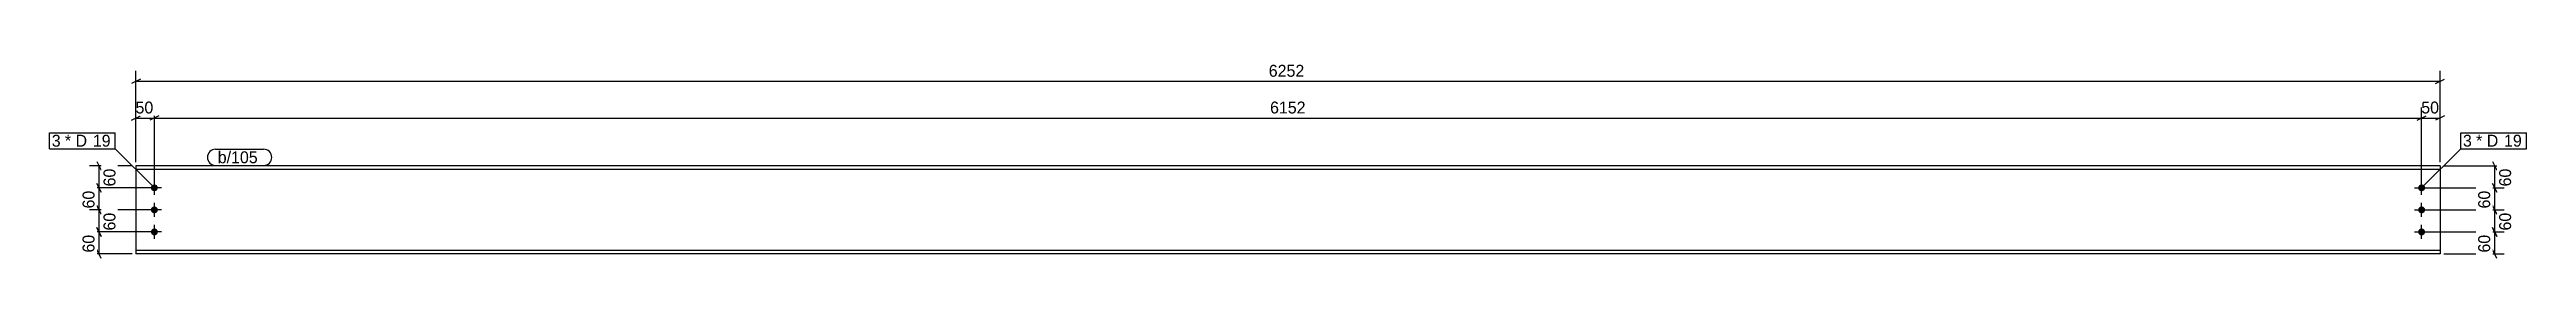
# Model space of a CAD drawing. Header units: millimetres. Extents: x 32 to 6753, y 32 to 565.
import ezdxf

# ---------------------------------------------------------------- set-up
doc = ezdxf.new("R2010")
doc.units = ezdxf.units.MM
doc.styles.add('Comic Sans MS', font='COMIC.TTF', dxfattribs={"height": 0.2})

msp = doc.modelspace()

# ---------------------------------------------------------------- hatches: boundary and pattern name
at = {"linetype": 'Continuous'}
for points in [[(306.9, 224, -1), (325.9, 224, -1)], [(6458.6, 224, -1), (6477.6, 224, -1)], [(306.9, 164, -1), (325.9, 164, -1)], [(6458.6, 164, -1), (6477.6, 164, -1)], [(306.9, 104, -1), (325.9, 104, -1)], [(6458.6, 104, -1), (6477.6, 104, -1)]]:
    msp.add_hatch(color=3, dxfattribs=at).paths.add_polyline_path(points)

# ---------------------------------------------------------------- linework, layer by layer
at = {"color": 8, "linetype": 'Continuous'}
for p, q in [((278.4, 520), (254.4, 508)), ((266.4, 514), (6518.1, 514)), ((6506.1, 508), (6530.1, 520)), ((254.4, 408), (278.4, 420)), ((266.4, 294), (266.4, 442.4)), ((266.4, 414), (316.4, 414)), ((328.4, 420), (304.4, 408)), ((328.4, 420), (304.4, 408)), ((316.4, 234), (316.4, 442.4)), ((316.4, 234), (316.4, 442.4)), ((6456.1, 408), (6480.1, 420)), ((6468.1, 234), (6468.1, 442.4)), ((6468.1, 414), (6518.1, 414)), ((6530.1, 420), (6506.1, 408)), ((6518.1, 294), (6518.1, 442.4)), ((256.4, 284), (140.8, 284)), ((160.4, 296), (172.4, 272)), ((166.4, 224), (166.4, 284)), ((6528.1, 284), (6694.8, 284)), ((6660.4, 296), (6672.4, 272)), ((6666.4, 224), (6666.4, 284)), ((306.4, 224), (140.8, 224)), ((172.4, 212), (160.4, 236)), ((6478.1, 224), (6694.8, 224)), ((6672.4, 212), (6660.4, 236)), ((306.4, 164), (138, 164)), ((172.4, 152), (160.4, 176)), ((6478.1, 164), (6694.8, 164)), ((6660.4, 176), (6672.4, 152)), ((6666.4, 104), (6666.4, 164)), ((306.4, 104), (140.8, 104)), ((172.4, 92), (160.4, 116)), ((6478.1, 104), (6694.8, 104)), ((6672.4, 92), (6660.4, 116)), ((256.4, 44), (138, 44)), ((172.4, 32), (160.4, 56)), ((6528.1, 44), (6692, 44)), ((6672.4, 32), (6660.4, 56))]:
    msp.add_line(p, q, dxfattribs=at)
at = {"color": 7, "linetype": 'Continuous'}
for p, q in [((266.4, 284), (266.4, 44)), ((6518.1, 284), (266.4, 284)), ((6518.1, 274.2), (266.4, 274.2)), ((6518.1, 284), (6518.1, 44)), ((6518.1, 53.8), (266.4, 53.8)), ((6518.1, 44), (266.4, 44))]:
    msp.add_line(p, q, dxfattribs=at)
at = {"color": 3, "linetype": 'Continuous'}
for p, q in [((335.4, 224), (297.4, 224)), ((316.4, 205), (316.4, 243)), ((6449.1, 224), (6487.1, 224)), ((6468.1, 205), (6468.1, 243)), ((335.4, 164), (297.4, 164)), ((316.4, 145), (316.4, 183)), ((6449.1, 164), (6487.1, 164)), ((6468.1, 145), (6468.1, 183)), ((335.4, 104), (297.4, 104)), ((316.4, 85), (316.4, 123)), ((6449.1, 104), (6487.1, 104)), ((6468.1, 85), (6468.1, 123))]:
    msp.add_line(p, q, dxfattribs=at)

# ---------------------------------------------------------------- wipeouts: each hides what was drawn before it
at = {"color": 0}
for points in [[(64.1, 336.1), (64.1, 368.1), (38, 368.1), (38, 336.1)], [(6606.3, 336.1), (6606.3, 368.1), (6580.2, 368.1), (6580.2, 336.1)]]:
    msp.add_wipeout(points, dxfattribs=at)

# ---------------------------------------------------------------- next in the draw order: wipeouts: each hides what was drawn before it
for points in [[(3450.8, 520), (3450.8, 564.8), (3333.7, 564.8), (3333.7, 520)], [(6525.6, 420), (6525.6, 464.8), (6460.7, 464.8), (6460.7, 420)], [(64.1, 336.1), (64.1, 368.1), (38, 368.1), (38, 336.1)], [(6606.3, 336.1), (6606.3, 368.1), (6580.2, 368.1), (6580.2, 336.1)], [(217.2, 286.5), (172.4, 286.5), (172.4, 221.5), (217.2, 221.5)], [(606.9, 291), (606.9, 323), (488.4, 323), (488.4, 291)], [(6717.2, 286.5), (6672.4, 286.5), (6672.4, 221.5), (6717.2, 221.5)], [(6717.2, 166.5), (6672.4, 166.5), (6672.4, 101.5), (6717.2, 101.5)]]:
    msp.add_wipeout(points, dxfattribs=at)

# ---------------------------------------------------------------- next in the draw order: linework, layer by layer
at = {"color": 8, "linetype": 'Continuous'}
for p, q in [((6518.1, 294), (6518.1, 542.4)), ((316.4, 414), (6468.1, 414)), ((6456.1, 408), (6480.1, 420)), ((6468.1, 234), (6468.1, 442.4)), ((306.4, 224), (138, 224)), ((160.4, 236), (172.4, 212)), ((166.4, 164), (166.4, 224)), ((6478.1, 224), (6692, 224)), ((6660.4, 236), (6672.4, 212)), ((6666.4, 164), (6666.4, 224)), ((6478.1, 164), (6692, 164)), ((6672.4, 152), (6660.4, 176)), ((6478.1, 104), (6692, 104)), ((6660.4, 116), (6672.4, 92)), ((6666.4, 44), (6666.4, 104))]:
    msp.add_line(p, q, dxfattribs=at)
at = {"color": 7, "linetype": 'Continuous'}
for p, q in [((32, 330.1), (32, 374.1)), ((6574.2, 330.1), (6574.2, 374.1)), ((6468.1, 224), (6574.2, 330.1))]:
    msp.add_line(p, q, dxfattribs=at)

# ---------------------------------------------------------------- next in the draw order: texts
at = {"color": 3, "style": 'Comic Sans MS'}
for s, p in [('6252', (3340.1, 526.4)), ('50', (6467.1, 426.4))]:
    msp.add_text(s, height=32.38, dxfattribs=at).set_placement(p)
for p in [(210.8, 227.9), (6710.8, 227.9), (6710.8, 107.9)]:
    msp.add_text('60', height=32.38, rotation=90.00021, dxfattribs=at).set_placement(p)

# ---------------------------------------------------------------- next in the draw order: wipeouts: each hides what was drawn before it
at = {"color": 0}
for points in [[(139.9, 336.1), (139.9, 368.1), (73.7, 368.1), (73.7, 336.1)], [(6682.1, 336.1), (6682.1, 368.1), (6615.9, 368.1), (6615.9, 336.1)], [(606.9, 291), (606.9, 323), (488.4, 323), (488.4, 291)]]:
    msp.add_wipeout(points, dxfattribs=at)

# ---------------------------------------------------------------- next in the draw order: linework, layer by layer
at = {"color": 7, "linetype": 'Continuous'}
for p, q in [((482.4, 329), (612.9, 329)), ((482.4, 285), (612.9, 285))]:
    msp.add_line(p, q, dxfattribs=at)
for centre, start, end in [((482.4, 307), 90, 270), ((612.9, 307), 270, 90)]:
    msp.add_arc(centre, 22, start, end, dxfattribs=at)

# ---------------------------------------------------------------- next in the draw order: texts
at = {"color": 3, "style": 'Comic Sans MS'}
msp.add_text('b/105', height=32.38, dxfattribs=at).set_placement((488.4, 291))

# ---------------------------------------------------------------- next in the draw order: wipeouts: each hides what was drawn before it
at = {"color": 0}
for points in [[(323.9, 420), (323.9, 464.8), (258.9, 464.8), (258.9, 420)], [(3447.4, 420), (3447.4, 464.8), (3337.2, 464.8), (3337.2, 420)], [(139.9, 336.1), (139.9, 368.1), (73.7, 368.1), (73.7, 336.1)], [(6682.1, 336.1), (6682.1, 368.1), (6615.9, 368.1), (6615.9, 336.1)], [(160.4, 226.5), (115.6, 226.5), (115.6, 161.5), (160.4, 161.5)], [(6660.4, 226.5), (6615.6, 226.5), (6615.6, 161.5), (6660.4, 161.5)], [(6660.4, 106.5), (6615.6, 106.5), (6615.6, 41.5), (6660.4, 41.5)]]:
    msp.add_wipeout(points, dxfattribs=at)

# ---------------------------------------------------------------- next in the draw order: linework, layer by layer
at = {"color": 8, "linetype": 'Continuous'}
for p, q in [((266.4, 294), (266.4, 542.4)), ((306.4, 164), (140.8, 164)), ((160.4, 176), (172.4, 152)), ((166.4, 104), (166.4, 164))]:
    msp.add_line(p, q, dxfattribs=at)

# ---------------------------------------------------------------- next in the draw order: texts
at = {"color": 3, "style": 'Comic Sans MS'}
for s, height, p in [('50', 32.38, (265.3, 426.4)), ('6152', 32.38, (3343.6, 426.4)), ('3', 32.4, (38, 336.1)), ('3', 32.4, (6580.2, 336.1))]:
    msp.add_text(s, height=height, dxfattribs=at).set_placement(p)
for p in [(154, 167.9), (6654, 167.9), (6654, 47.9)]:
    msp.add_text('60', height=32.38, rotation=90.00021, dxfattribs=at).set_placement(p)

# ---------------------------------------------------------------- next in the draw order: wipeouts: each hides what was drawn before it
at = {"color": 0}
for points in [[(194.7, 336.1), (194.7, 368.1), (149.5, 368.1), (149.5, 336.1)], [(6736.9, 336.1), (6736.9, 368.1), (6691.7, 368.1), (6691.7, 336.1)]]:
    msp.add_wipeout(points, dxfattribs=at)

# ---------------------------------------------------------------- next in the draw order: wipeouts: each hides what was drawn before it
for points in [[(194.7, 336.1), (194.7, 368.1), (149.5, 368.1), (149.5, 336.1)], [(6736.9, 336.1), (6736.9, 368.1), (6691.7, 368.1), (6691.7, 336.1)], [(217.2, 166.5), (172.4, 166.5), (172.4, 101.5), (217.2, 101.5)]]:
    msp.add_wipeout(points, dxfattribs=at)

# ---------------------------------------------------------------- next in the draw order: linework, layer by layer
at = {"color": 7, "linetype": 'Continuous'}
for p, q in [((32, 374.1), (210.3, 374.1)), ((210.3, 330.1), (210.3, 374.1)), ((6574.2, 374.1), (6752.5, 374.1)), ((6752.5, 330.1), (6752.5, 374.1)), ((32, 330.1), (210.3, 330.1)), ((316.4, 224), (210.3, 330.1)), ((6574.2, 330.1), (6752.5, 330.1))]:
    msp.add_line(p, q, dxfattribs=at)
at = {"color": 8, "linetype": 'Continuous'}
for p, q in [((306.4, 104), (138, 104)), ((160.4, 116), (172.4, 92)), ((166.4, 44), (166.4, 104))]:
    msp.add_line(p, q, dxfattribs=at)

# ---------------------------------------------------------------- next in the draw order: texts
at = {"color": 3, "style": 'Comic Sans MS'}
for s, p in [('* D', (73.7, 336.1)), ('19', (149.5, 336.1)), ('* D', (6615.9, 336.1)), ('19', (6691.7, 336.1))]:
    msp.add_text(s, height=32.38, dxfattribs=at).set_placement(p)
msp.add_text('60', height=32.38, rotation=90.00021, dxfattribs=at).set_placement((210.8, 107.9))

# ---------------------------------------------------------------- next in the draw order: wipeouts: each hides what was drawn before it
at = {"color": 0}
msp.add_wipeout([(160.4, 106.5), (115.6, 106.5), (115.6, 41.5), (160.4, 41.5)], dxfattribs=at)

# ---------------------------------------------------------------- next in the draw order: texts
at = {"color": 3, "style": 'Comic Sans MS'}
msp.add_text('60', height=32.38, rotation=90.00021, dxfattribs=at).set_placement((154, 47.9))

doc.saveas('drawing.dxf')
